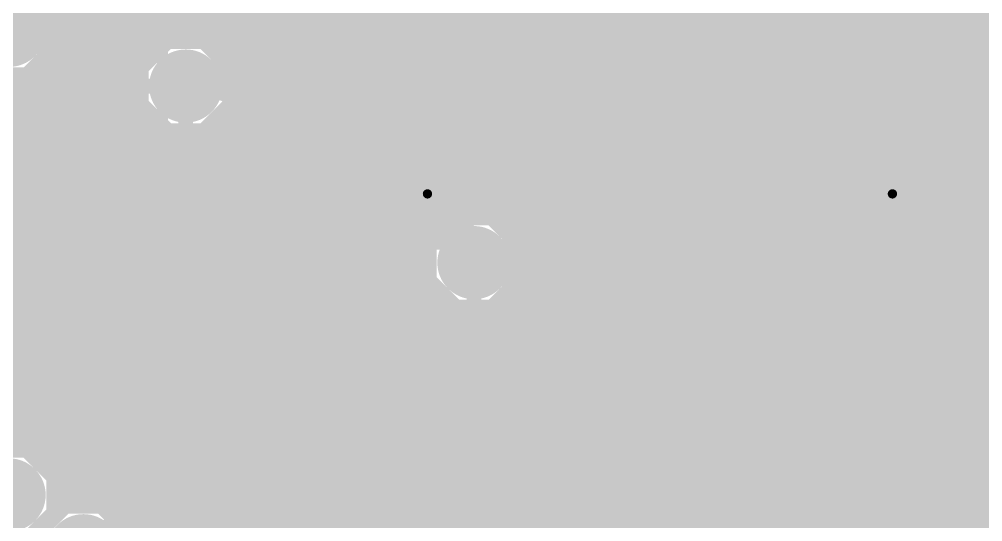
# Model space of a CAD drawing. Extents: x -6 to 196, y -52 to 46.
# Drawn here: x 160.16 to 173.32, y 5.98 to 12.85 of the extents above; entities that cross this region are included whole.
import ezdxf

# ---------------------------------------------------------------- set-up
doc = ezdxf.new("R2010")
doc.units = 0
doc.header["$MEASUREMENT"] = 0
doc.layers.get('0').update_dxf_attribs({"linetype": 'CONTINUOUS'})
for name, color, linetype in [('22-304-1_BOT', 7, 'CONTINUOUS'), ('22-304-1_DRD', 7, 'CONTINUOUS'), ('22-304-1_GND', 6, 'CONTINUOUS'), ('22-304-1_IN1', 4, 'CONTINUOUS'), ('22-304-1_SMT', 5, 'CONTINUOUS'), ('22-304-1_SPT', 10, 'CONTINUOUS'), ('22-304-1_SST', 14, 'CONTINUOUS'), ('22-304-1_TOP', 9, 'CONTINUOUS'), ('THRUHOLE_TAP', 13, 'CONTINUOUS')]:
    doc.layers.add(name, color=color, linetype=linetype)

# ---------------------------------------------------------------- blocks, each defined once
blk = doc.blocks.new('ROUND_57')
at = {"const_width": 0.35052}
blk.add_lwpolyline([(-0.17526, 0, 1), (0.17526, 0, 1)], format="xyb", close=True, dxfattribs=at)
blk = doc.blocks.new('ROUND_83')
at = {"const_width": 0.50038}
blk.add_lwpolyline([(-0.25019, 0, 1), (0.25019, 0, 1)], format="xyb", close=True, dxfattribs=at)
blk = doc.blocks.new('ROUND_85')
at = {"const_width": 0.0635}
blk.add_lwpolyline([(-0.03175, 0, 1), (0.03175, 0, 1)], format="xyb", close=True, dxfattribs=at)
blk = doc.blocks.new('RECTANGLE_5')
blk.add_solid([(0.4826, 0.4064), (0.4826, -0.4064), (-0.4826, 0.4064), (-0.4826, -0.4064)])
blk = doc.blocks.new('RECTANGLE_15')
blk.add_solid([(0.6985, 0.4445), (0.6985, -0.4445), (-0.6985, 0.4445), (-0.6985, -0.4445)])
blk = doc.blocks.new('RECTANGLE_50')
blk.add_solid([(0.4445, 0.3175), (0.4445, -0.3175), (-0.4445, 0.3175), (-0.4445, -0.3175)])
blk = doc.blocks.new('ROUND_88')
at = {"const_width": 0.10033}
blk.add_lwpolyline([(-0.050164, 0, 1), (0.050164, 0, 1)], format="xyb", close=True, dxfattribs=at)

msp = doc.modelspace()

# ---------------------------------------------------------------- linework, layer by layer
at = {"layer": '22-304-1_BOT'}
for points, const_width in [([(160.7058, 20.828), (160.7058, 6.17728)], 0.254), ([(160.9344, 20.828), (160.9344, 6.25602)], 0.254), ([(161.163, 20.828), (161.163, 6.31952)], 0.254), ([(161.3916, 20.828), (161.3916, 6.54812)], 0.254), ([(161.6202, 20.828), (161.6202, 6.77672)], 0.254), ([(161.8488, 20.828), (161.8488, 12.27836)], 0.254), ([(162.0774, 20.828), (162.0774, 12.51204)], 0.254), ([(162.306, 20.828), (162.306, 12.60094)], 0.254), ([(162.5346, 20.828), (162.5346, 12.60602)], 0.254), ([(162.7632, 20.828), (162.7632, 12.52728)], 0.254), ([(162.9918, 20.828), (162.9918, 12.319)], 0.254), ([(163.2204, 20.828), (163.2204, -4.064)], 0.254), ([(163.449, 20.828), (163.449, -4.064)], 0.254), ([(163.6776, 20.828), (163.6776, -4.064)], 0.254), ([(163.9062, 20.828), (163.9062, -4.064)], 0.254), ([(164.1348, 20.828), (164.1348, -4.064)], 0.254), ([(164.3634, 20.828), (164.3634, -4.064)], 0.254), ([(164.592, 20.828), (164.592, -4.064)], 0.254), ([(164.8206, 20.828), (164.8206, -4.064)], 0.254), ([(165.0492, 20.828), (165.0492, -4.064)], 0.254), ([(165.2778, 20.828), (165.2778, -4.064)], 0.254), ([(165.5064, 20.828), (165.5064, -4.064)], 0.254), ([(165.735, 20.828), (165.735, 9.75868)], 0.254), ([(165.9636, 20.828), (165.9636, 10.06602)], 0.254), ([(166.1922, 20.828), (166.1922, 10.17778)], 0.254), ([(166.4208, 20.828), (166.4208, 10.1981)], 0.254), ([(166.6494, 20.828), (166.6494, 10.13968)], 0.254), ([(166.878, 20.828), (166.878, 9.97204)], 0.254), ([(167.1066, 20.828), (167.1066, 3.59664)], 0.254), ([(167.3352, 20.828), (167.3352, 3.56616)], 0.254), ([(167.5638, 20.828), (167.5638, 3.4417)], 0.254), ([(167.7924, 20.828), (167.7924, 3.06832)], 0.254), ([(168.021, 20.828), (168.021, -4.064)], 0.254), ([(168.2496, 20.828), (168.2496, -4.064)], 0.254), ([(168.4782, 20.828), (168.4782, -4.064)], 0.254), ([(168.7068, 20.828), (168.7068, -4.064)], 0.254), ([(168.9354, 20.828), (168.9354, -4.064)], 0.254), ([(169.164, 20.828), (169.164, -4.064)], 0.254), ([(169.3926, 20.828), (169.3926, 4.84632)], 0.254), ([(169.6212, 20.828), (169.6212, 5.2197)], 0.254), ([(169.8498, 20.828), (169.8498, 5.34416)], 0.254), ([(170.0784, 20.828), (170.0784, 5.37464)], 0.254), ([(170.307, 20.828), (170.307, 5.32638)], 0.254), ([(170.5356, 20.828), (170.5356, 5.17144)], 0.254), ([(170.7642, 20.828), (170.7642, -0.01016)], 0.254), ([(170.9928, 20.828), (170.9928, -4.064)], 0.254), ([(171.2214, 20.828), (171.2214, -4.064)], 0.254), ([(171.45, 20.828), (171.45, -4.064)], 0.254), ([(171.6786, 20.828), (171.6786, -4.064)], 0.254), ([(171.9072, 20.828), (171.9072, -4.064)], 0.254), ([(172.1358, 20.828), (172.1358, -4.064)], 0.254), ([(172.3644, 20.828), (172.3644, -4.064)], 0.254), ([(172.593, 20.828), (172.593, -4.064)], 0.254), ([(172.8216, 20.828), (172.8216, -4.064)], 0.254), ([(173.0502, 20.828), (173.0502, -4.064)], 0.254), ([(173.2788, 20.828), (173.2788, -4.064)], 0.254), ([(187.70854, 12.8524), (160.67786, 12.8524)], 0.254), ([(187.70854, 12.6238), (160.69056, 12.6238)], 0.254), ([(161.93516, 12.3952), (160.62452, 12.3952)], 0.254), ([(187.70854, 12.3952), (162.93084, 12.3952)], 0.254), ([(160.44926, 12.17676), (160.44926, 6.87324)], 0.254), ([(161.79546, 12.1666), (160.44926, 12.1666)], 0.254), ([(160.4772, 12.20216), (160.4772, 6.84784)], 0.254), ([(187.70854, 12.1666), (163.068, 12.1666)], 0.254), ([(161.75736, 11.938), (160.44926, 11.938)], 0.254), ([(162.433, 11.938), (162.433, 6.985), (161.036, 5.588)], 0.2032), ([(187.70854, 11.938), (163.10864, 11.938)], 0.254), ([(161.79546, 11.7094), (160.44926, 11.7094)], 0.254), ([(161.8488, 11.59764), (161.8488, 7.00532)], 0.254), ([(187.70854, 11.7094), (163.068, 11.7094)], 0.254), ([(161.93516, 11.4808), (160.44926, 11.4808)], 0.254), ([(187.70854, 11.4808), (162.93084, 11.4808)], 0.254), ([(162.9918, 11.557), (162.9918, -4.064)], 0.254), ([(162.00374, 11.41476), (162.00374, 7.1628)], 0.254), ([(162.86226, 11.41476), (162.86226, 6.985)], 0.254), ([(162.00374, 11.2522), (160.44926, 11.2522)], 0.254), ([(187.70854, 11.2522), (162.86226, 11.2522)], 0.254), ([(162.00374, 11.0236), (160.44926, 11.0236)], 0.254), ([(193.929, 11.0236), (162.86226, 11.0236)], 0.254), ([(162.00374, 10.795), (160.44926, 10.795)], 0.254), ([(193.929, 10.795), (162.86226, 10.795)], 0.254), ([(162.00374, 10.5664), (160.44926, 10.5664)], 0.254), ([(193.929, 10.5664), (162.86226, 10.5664)], 0.254), ([(162.00374, 10.3378), (160.44926, 10.3378)], 0.254), ([(193.929, 10.3378), (162.86226, 10.3378)], 0.254), ([(162.00374, 10.1092), (160.44926, 10.1092)], 0.254), ([(166.02964, 10.1092), (162.86226, 10.1092)], 0.254), ([(193.929, 10.1092), (166.71036, 10.1092)], 0.254), ([(162.00374, 9.8806), (160.44926, 9.8806)], 0.254), ([(165.79342, 9.8806), (162.86226, 9.8806)], 0.254), ([(193.929, 9.8806), (166.94404, 9.8806)], 0.254), ([(162.00374, 9.652), (160.44926, 9.652)], 0.254), ([(165.70452, 9.652), (162.86226, 9.652)], 0.254), ([(193.929, 9.652), (167.03294, 9.652)], 0.254), ([(166.37, 1.524), (166.37, 9.525)], 0.2032), ([(162.00374, 9.4234), (160.44926, 9.4234)], 0.254), ([(165.70198, 9.4234), (162.86226, 9.4234)], 0.254), ([(193.929, 9.4234), (167.03802, 9.4234)], 0.254), ([(165.735, 9.29132), (165.735, 1.75768)], 0.254), ([(162.00374, 9.1948), (160.44926, 9.1948)], 0.254), ([(165.77818, 9.1948), (162.86226, 9.1948)], 0.254), ([(193.929, 9.1948), (166.95928, 9.1948)], 0.254), ([(162.00374, 8.9662), (160.44926, 8.9662)], 0.254), ([(165.94074, 8.9662), (162.86226, 8.9662)], 0.254), ([(165.94074, 9.00176), (165.94074, 2.04724)], 0.254), ([(166.79926, 9.00176), (166.79926, 3.51028)], 0.254), ([(193.929, 8.9662), (166.79926, 8.9662)], 0.254), ([(166.878, 9.07796), (166.878, 3.54838)], 0.254), ([(162.00374, 8.7376), (160.44926, 8.7376)], 0.254), ([(165.94074, 8.7376), (162.86226, 8.7376)], 0.254), ([(193.929, 8.7376), (166.79926, 8.7376)], 0.254), ([(162.00374, 8.509), (160.44926, 8.509)], 0.254), ([(165.94074, 8.509), (162.86226, 8.509)], 0.254), ([(193.929, 8.509), (166.79926, 8.509)], 0.254), ([(162.00374, 8.2804), (160.44926, 8.2804)], 0.254), ([(165.94074, 8.2804), (162.86226, 8.2804)], 0.254), ([(193.929, 8.2804), (166.79926, 8.2804)], 0.254), ([(162.00374, 8.0518), (160.44926, 8.0518)], 0.254), ([(165.94074, 8.0518), (162.86226, 8.0518)], 0.254), ([(193.929, 8.0518), (166.79926, 8.0518)], 0.254), ([(162.00374, 7.8232), (160.44926, 7.8232)], 0.254), ([(165.94074, 7.8232), (162.86226, 7.8232)], 0.254), ([(193.929, 7.8232), (166.79926, 7.8232)], 0.254), ([(162.00374, 7.5946), (160.44926, 7.5946)], 0.254), ([(165.94074, 7.5946), (162.86226, 7.5946)], 0.254), ([(193.929, 7.5946), (166.79926, 7.5946)], 0.254), ([(162.00374, 7.366), (160.44926, 7.366)], 0.254), ([(165.94074, 7.366), (162.86226, 7.366)], 0.254), ([(193.929, 7.366), (166.79926, 7.366)], 0.254), ([(161.97834, 7.1374), (160.44926, 7.1374)], 0.254), ([(162.00374, 7.1628), (161.10204, 6.2611)], 0.254), ([(165.94074, 7.1374), (162.86226, 7.1374)], 0.254), ([(193.929, 7.1374), (166.79926, 7.1374)], 0.254), ([(161.74974, 6.9088), (160.44926, 6.9088)], 0.254), ([(165.94074, 6.9088), (162.85464, 6.9088)], 0.254), ([(193.929, 6.9088), (166.79926, 6.9088)], 0.254), ([(161.52114, 6.6802), (160.60928, 6.6802)], 0.254), ([(162.73526, 6.68274), (161.7091, 5.65404)], 0.254), ([(165.94074, 6.6802), (162.73272, 6.6802)], 0.254), ([(162.7632, 6.71068), (162.7632, -4.064)], 0.254), ([(193.929, 6.6802), (166.79926, 6.6802)], 0.254), ([(162.5346, 6.47954), (162.5346, -4.064)], 0.254), ([(161.29254, 6.4516), (160.68802, 6.4516)], 0.254), ([(165.94074, 6.4516), (162.50412, 6.4516)], 0.254), ([(193.929, 6.4516), (166.79926, 6.4516)], 0.254), ([(160.80232, 6.223), (160.68294, 6.223)], 0.254), ([(165.94074, 6.223), (162.27552, 6.223)], 0.254), ([(162.306, 6.25094), (162.306, -4.064)], 0.254), ([(193.929, 6.223), (166.79926, 6.223)], 0.254), ([(165.94074, 5.9944), (162.04692, 5.9944)], 0.254), ([(162.0774, 6.02234), (162.0774, -4.064)], 0.254), ([(193.929, 5.9944), (166.79926, 5.9944)], 0.254)]:
    msp.add_lwpolyline(points, dxfattribs=dict(at, const_width=const_width))
at = {"layer": '22-304-1_BOT', "const_width": 0.254}
for points in [[(160.69564, 12.7, 0.4142136), (160.02, 13.37564)], [(160.44926, 12.17676, 0.2246031), (160.69679, 12.7)], [(162.433, 12.61364, 0.4142136), (161.75736, 11.938)], [(163.10864, 11.938, 0.4142136), (162.433, 12.61364)], [(161.75736, 11.938, 0.2246034), (162.00447, 11.41565)], [(162.86226, 11.41476, 0.2246031), (163.10979, 11.938)], [(166.37, 10.20064, 0.4142136), (165.69436, 9.525)], [(167.04564, 9.525, 0.4142136), (166.37, 10.20064)], [(165.69436, 9.525, 0.2246034), (165.94147, 9.00265)], [(166.79926, 9.00176, 0.2246031), (167.04679, 9.525)], [(162.73526, 6.68274, 0.1989124), (162.86046, 6.985)], [(160.69564, 6.35, 0.2246035), (160.44853, 6.87235)], [(160.6677, 6.15442, 0.0734453), (160.69658, 6.35)], [(161.036, 6.26364, 0.1451399), (160.66769, 6.15443)], [(161.10204, 6.2611, 0.0244549), (161.036, 6.26433)]]:
    msp.add_lwpolyline(points, format="xyb", dxfattribs=at)
at = {"layer": '22-304-1_DRD', "const_width": 0.254}
for points in [[(160.655, 12.954), (160.274, 13.335)], [(160.655, 12.446), (160.655, 12.954)], [(162.179, 12.573), (161.798, 12.192)], [(162.687, 12.573), (162.179, 12.573)], [(163.068, 12.192), (162.687, 12.573)], [(160.274, 12.065), (160.655, 12.446)], [(161.798, 12.192), (161.798, 11.684)], [(163.068, 11.684), (163.068, 12.192)], [(159.766, 12.065), (160.274, 12.065)], [(161.798, 11.684), (162.179, 11.303)], [(162.687, 11.303), (163.068, 11.684)], [(162.179, 11.303), (162.687, 11.303)], [(165.481, 11.0998), (165.1, 10.7188)], [(165.989, 11.0998), (165.481, 11.0998)], [(166.37, 10.7188), (165.989, 11.0998)], [(171.831, 11.0998), (171.45, 10.7188)], [(171.831, 11.0998), (171.45, 10.7188)], [(172.339, 11.0998), (171.831, 11.0998)], [(172.339, 11.0998), (171.831, 11.0998)], [(172.72, 10.7188), (172.339, 11.0998)], [(172.72, 10.7188), (172.339, 11.0998)], [(165.1, 10.7188), (165.1, 10.2108)], [(166.37, 10.2108), (166.37, 10.7188)], [(171.45, 10.7188), (171.45, 10.2108)], [(171.45, 10.7188), (171.45, 10.2108)], [(172.72, 10.2108), (172.72, 10.7188)], [(172.72, 10.2108), (172.72, 10.7188)], [(165.1, 10.2108), (165.481, 9.8298)], [(166.116, 10.16), (165.735, 9.779)], [(165.989, 9.8298), (166.37, 10.2108)], [(166.624, 10.16), (166.116, 10.16)], [(167.005, 9.779), (166.624, 10.16)], [(171.45, 10.2108), (171.831, 9.8298)], [(171.45, 10.2108), (171.831, 9.8298)], [(172.339, 9.8298), (172.72, 10.2108)], [(172.339, 9.8298), (172.72, 10.2108)], [(165.481, 9.8298), (165.989, 9.8298)], [(165.735, 9.779), (165.735, 9.271)], [(167.005, 9.271), (167.005, 9.779)], [(171.831, 9.8298), (172.339, 9.8298)], [(171.831, 9.8298), (172.339, 9.8298)], [(165.735, 9.271), (166.116, 8.89)], [(166.624, 8.89), (167.005, 9.271)], [(166.116, 8.89), (166.624, 8.89)], [(160.274, 6.985), (159.766, 6.985)], [(160.655, 6.604), (160.274, 6.985)], [(160.655, 6.096), (160.655, 6.604)], [(160.782, 6.223), (160.401, 5.842)], [(161.29, 6.223), (160.782, 6.223)], [(161.671, 5.842), (161.29, 6.223)], [(160.274, 5.715), (160.655, 6.096)]]:
    msp.add_lwpolyline(points, dxfattribs=at)
at = {"layer": '22-304-1_IN1', "const_width": 0.254}
for points in [[(160.655, 19.29384), (160.655, 12.93368)], [(160.8836, 19.29384), (160.8836, 6.24586)], [(161.1122, 19.29384), (161.1122, 6.25856)], [(161.3408, 19.29384), (161.3408, 6.19252)], [(161.5694, 19.29384), (161.5694, 6.00456)], [(161.798, 19.29384), (161.798, 12.17168)], [(162.0266, 19.29384), (162.0266, 12.47902)], [(162.2552, 19.29384), (162.2552, 12.59078)], [(162.4838, 19.29384), (162.4838, 12.6111)], [(162.7124, 19.29384), (162.7124, 12.55268)], [(162.941, 19.29384), (162.941, 12.38504)], [(163.1696, 19.29384), (163.1696, -3.937)], [(163.3982, 19.29384), (163.3982, -3.937)], [(163.6268, 19.29384), (163.6268, -3.937)], [(163.8554, 19.29384), (163.8554, -3.937)], [(164.084, 19.29384), (164.084, -3.937)], [(164.3126, 19.29384), (164.3126, -3.937)], [(164.5412, 19.29384), (164.5412, -3.937)], [(164.7698, 19.29384), (164.7698, -3.937)], [(164.9984, 19.29384), (164.9984, -3.937)], [(165.227, 19.29384), (165.227, -3.937)], [(165.4556, 19.29384), (165.4556, -3.937)], [(165.6842, 19.29384), (165.6842, -3.937)], [(165.9128, 19.29384), (165.9128, 10.02284)], [(166.1414, 19.29384), (166.1414, 10.16)], [(166.37, 19.29384), (166.37, 10.20064)], [(166.5986, 19.29384), (166.5986, 10.16)], [(166.8272, 19.29384), (166.8272, 10.02284)], [(167.0558, 19.29384), (167.0558, 3.59156)], [(167.2844, 19.29384), (167.2844, 3.57886)], [(167.513, 19.29384), (167.513, 3.4798)], [(167.7416, 19.29384), (167.7416, 3.2131)], [(167.9702, 19.29384), (167.9702, -3.937)], [(168.1988, 19.29384), (168.1988, -3.937)], [(168.4274, 19.29384), (168.4274, -3.937)], [(168.656, 19.29384), (168.656, -3.937)], [(168.8846, 19.29384), (168.8846, -3.937)], [(169.1132, 19.29384), (169.1132, -3.937)], [(169.3418, 19.29384), (169.3418, -3.937)], [(169.5704, 19.29384), (169.5704, 5.17144)], [(169.799, 19.29384), (169.799, 5.32638)], [(170.0276, 19.29384), (170.0276, 5.37464)], [(170.2562, 19.29384), (170.2562, 5.34416)], [(170.4848, 19.29384), (170.4848, 5.2197)], [(170.7134, 19.29384), (170.7134, 4.84632)], [(170.942, 19.29384), (170.942, -0.27432)], [(171.1706, 19.29384), (171.1706, -3.937)], [(171.3992, 19.29384), (171.3992, -3.937)], [(171.6278, 19.29384), (171.6278, -3.937)], [(171.8564, 19.29384), (171.8564, -3.937)], [(172.085, 19.29384), (172.085, -3.937)], [(172.3136, 19.29384), (172.3136, -3.937)], [(172.5422, 19.29384), (172.5422, -3.937)], [(172.7708, 19.29384), (172.7708, -3.937)], [(172.9994, 19.29384), (172.9994, -3.937)], [(173.228, 19.29384), (173.228, -3.937)], [(183.88584, 12.8524), (160.67786, 12.8524)], [(183.88584, 12.6238), (160.69056, 12.6238)], [(161.93516, 12.3952), (160.62452, 12.3952)], [(160.655, 12.46632), (160.655, 6.58368)], [(183.88584, 12.3952), (162.93084, 12.3952)], [(160.4264, 12.15898), (160.4264, 6.89102)], [(161.79546, 12.1666), (160.43656, 12.1666)], [(183.88584, 12.1666), (163.068, 12.1666)], [(160.1978, 12.04722), (160.1978, 7.00278)], [(161.75736, 11.938), (145.74266, 11.938)], [(183.88584, 11.938), (163.10864, 11.938)], [(161.79546, 11.7094), (145.74266, 11.7094)], [(161.798, 11.70432), (161.798, -3.937)], [(183.88584, 11.7094), (163.068, 11.7094)], [(161.93516, 11.4808), (145.74266, 11.4808)], [(183.88584, 11.4808), (162.93084, 11.4808)], [(162.941, 11.49096), (162.941, -3.937)], [(162.0266, 11.39698), (162.0266, -3.937)], [(183.88584, 11.2522), (145.74266, 11.2522)], [(162.2552, 11.28522), (162.2552, -3.937)], [(162.4838, 11.26236), (162.4838, -3.937)], [(162.7124, 11.32078), (162.7124, -3.937)], [(183.88584, 11.0236), (145.74266, 11.0236)], [(183.88584, 10.795), (158.98368, 10.795)], [(183.88584, 10.5664), (159.29102, 10.5664)], [(183.88584, 10.3378), (159.40278, 10.3378)], [(166.02964, 10.1092), (159.4231, 10.1092)], [(183.88584, 10.1092), (166.71036, 10.1092)], [(165.79342, 9.8806), (159.36468, 9.8806)], [(183.88584, 9.8806), (166.94404, 9.8806)], [(165.70452, 9.652), (159.19704, 9.652)], [(183.88584, 9.652), (167.03294, 9.652)], [(165.70198, 9.4234), (145.74266, 9.4234)], [(183.88584, 9.4234), (167.03802, 9.4234)], [(165.77818, 9.1948), (157.41904, 9.1948)], [(183.88584, 9.1948), (166.95928, 9.1948)], [(165.989, 8.9662), (157.58668, 8.9662)], [(165.9128, 9.02716), (165.9128, 2.02184)], [(183.88584, 8.9662), (166.751, 8.9662)], [(166.8272, 9.02716), (166.8272, 3.52552)], [(166.1414, 8.88746), (166.1414, 2.159)], [(166.37, 8.84936), (166.37, 2.19964)], [(166.5986, 8.88746), (166.5986, 3.33756)], [(183.88584, 8.7376), (157.6451, 8.7376)], [(183.88584, 8.509), (158.18104, 8.509)], [(183.88584, 8.2804), (158.34868, 8.2804)], [(183.88584, 8.0518), (158.4071, 8.0518)], [(183.88584, 7.8232), (158.38678, 7.8232)], [(183.88584, 7.5946), (158.27502, 7.5946)], [(183.88584, 7.366), (157.96768, 7.366)], [(183.88584, 7.1374), (145.74266, 7.1374)], [(183.88584, 6.9088), (160.401, 6.9088)], [(183.88584, 6.6802), (160.60928, 6.6802)], [(183.88584, 6.4516), (160.68802, 6.4516)], [(160.80232, 6.223), (160.68294, 6.223)], [(183.88584, 6.223), (161.26968, 6.223)], [(183.88584, 5.9944), (161.57702, 5.9944)]]:
    msp.add_lwpolyline(points, dxfattribs=at)
for points in [[(160.69564, 12.7, 0.4142136), (160.02, 13.37564)], [(160.02, 12.02436, 0.4142136), (160.69564, 12.7)], [(162.433, 12.61364, 0.4142136), (161.75736, 11.938)], [(163.10864, 11.938, 0.4142136), (162.433, 12.61364)], [(161.75736, 11.938, 0.4142136), (162.433, 11.26236)], [(162.433, 11.26236, 0.4142136), (163.10864, 11.938)], [(166.37, 10.20064, 0.4142136), (165.69436, 9.525)], [(167.04564, 9.525, 0.4142136), (166.37, 10.20064)], [(165.69436, 9.525, 0.4142136), (166.37, 8.84936)], [(166.37, 8.84936, 0.4142136), (167.04564, 9.525)], [(160.69564, 6.35, 0.4142136), (160.02, 7.02564)], [(160.6677, 6.15442, 0.0734453), (160.69658, 6.35)], [(161.036, 6.26364, 0.1451399), (160.66769, 6.15443)], [(161.71164, 5.588, 0.4142136), (161.036, 6.26364)]]:
    msp.add_lwpolyline(points, format="xyb", dxfattribs=at)
at = {"layer": '22-304-1_SST', "const_width": 0.1524}
for points in [[(162.1155, 11.2395), (162.1155, 14.1605), (160.4772, 14.1605), (160.4772, 11.2395), (162.1155, 11.2395)], [(163.6395, 14.1605), (163.6395, 11.2395), (165.2778, 11.2395), (165.2778, 14.1605), (163.6395, 14.1605)], [(168.4655, 11.2395), (168.4655, 14.1605), (166.8272, 14.1605), (166.8272, 11.2395), (168.4655, 11.2395)], [(169.9895, 14.1605), (169.9895, 11.2395), (171.6278, 11.2395), (171.6278, 14.1605), (169.9895, 14.1605)], [(174.8155, 11.2395), (174.8155, 14.1605), (173.1772, 14.1605), (173.1772, 11.2395), (174.8155, 11.2395)], [(162.53206, 13.08608), (162.36442, 12.9667), (162.36442, 12.73048), (162.53206, 12.6111), (162.70224, 12.6111), (163.04006, 12.84986), (163.38042, 12.6111), (163.38042, 13.08608)], [(165.67658, 13.05814), (165.5064, 12.93876), (165.5064, 12.70254), (165.67658, 12.58316), (165.84676, 12.58316), (166.18458, 12.82192), (166.5224, 12.58316), (166.5224, 13.05814)], [(169.05224, 12.4841), (169.05224, 12.95908), (169.73042, 12.72286), (169.73042, 12.60348), (168.71442, 12.60348)], [(172.19676, 12.45616), (172.19676, 12.93114), (172.8724, 12.69492), (172.8724, 12.57554), (171.8564, 12.57554)], [(162.87242, 11.83386), (163.04006, 11.7729), (163.21024, 11.7729), (163.38042, 11.83386), (163.38042, 12.18946), (163.21024, 12.24788), (163.04006, 12.24788), (162.87242, 12.18946), (162.87242, 11.83386), (162.70224, 11.7729), (162.53206, 11.7729), (162.36442, 11.83386), (162.36442, 12.18946), (162.53206, 12.24788), (162.70224, 12.24788), (162.87242, 12.18946)], [(166.0144, 12.16152), (166.0144, 11.80592), (165.84676, 11.74496), (165.67658, 11.74496), (165.5064, 11.80592), (165.5064, 12.16152), (165.67658, 12.21994), (165.84676, 12.21994), (166.5224, 11.98372)], [(168.88206, 12.12088), (168.71442, 12.0015), (168.71442, 11.76528), (168.88206, 11.6459), (169.05224, 11.6459), (169.39006, 11.88466), (169.73042, 11.6459), (169.73042, 12.12088)], [(171.8564, 11.73734), (171.8564, 11.97356)], [(171.8564, 11.85672), (172.8724, 11.85672), (172.70476, 11.97356)], [(163.449, 8.001), (163.449, 7.874), (165.1, 7.874), (165.481, 8.255), (165.481, 11.176), (163.449, 11.176), (163.449, 8.001)], [(169.799, 8.001), (169.799, 7.874), (171.45, 7.874), (171.831, 8.255), (171.831, 11.176), (169.799, 11.176), (169.799, 8.001)], [(162.1155, 8.0645), (162.1155, 10.9855), (160.4772, 10.9855), (160.4772, 8.0645), (162.1155, 8.0645)], [(168.4655, 8.0645), (168.4655, 10.9855), (166.8272, 10.9855), (166.8272, 8.0645), (168.4655, 8.0645)], [(174.8155, 8.0645), (174.8155, 10.9855), (173.1772, 10.9855), (173.1772, 8.0645), (174.8155, 8.0645)], [(160.58642, 7.28726), (160.58642, 7.70128), (161.60242, 7.70128)], [(167.06342, 7.28726), (167.06342, 7.70128), (168.07942, 7.70128)], [(165.67404, 7.5946), (165.50386, 7.53364), (165.50386, 7.29742), (165.67404, 7.239), (165.84168, 7.11962), (166.34968, 7.11962), (166.51986, 7.17804), (166.51986, 7.53364), (166.34968, 7.5946), (165.67404, 7.5946)], [(163.8935, 7.53872), (163.8935, 7.18312), (164.23132, 7.06374), (164.57168, 7.06374), (164.9095, 7.18312), (164.9095, 7.53872)], [(163.8935, 7.47776), (164.9095, 7.47776)], [(165.84168, 7.35584), (165.50386, 7.11962)], [(170.2435, 7.41172), (170.2435, 7.05612), (170.58132, 6.93674), (170.92168, 6.93674), (171.2595, 7.05612), (171.2595, 7.41172)], [(170.2435, 7.35076), (171.2595, 7.35076)], [(160.92424, 6.44906), (160.92424, 6.9215), (161.60242, 6.68528), (161.60242, 6.5659), (160.58642, 6.5659)], [(167.23106, 6.9215), (167.06342, 6.86308), (167.06342, 6.50748), (167.23106, 6.44906), (167.57142, 6.44906), (167.73906, 6.5659), (167.73906, 6.9215), (168.07942, 6.9215), (168.07942, 6.44906)], [(163.8935, 6.58114), (164.9095, 6.22554), (164.9095, 6.70052)], [(166.01186, 6.69544), (166.01186, 6.33984), (165.84168, 6.28142), (165.67404, 6.28142), (165.50386, 6.33984), (165.50386, 6.69544), (165.67404, 6.7564), (165.84168, 6.7564), (166.51986, 6.51764)], [(170.7515, 6.15696), (170.92168, 6.09854), (171.08932, 6.09854), (171.2595, 6.15696), (171.2595, 6.51256), (171.08932, 6.57352), (170.92168, 6.57352), (170.7515, 6.51256), (170.7515, 6.15696), (170.58132, 6.09854), (170.41368, 6.09854), (170.2435, 6.15696), (170.2435, 6.51256), (170.41368, 6.57352), (170.58132, 6.57352), (170.7515, 6.51256)]]:
    msp.add_lwpolyline(points, dxfattribs=at)
at = {"layer": '22-304-1_TOP'}
for points, const_width in [([(173.1518, 20.955), (173.1518, 12.87272)], 0.254), ([(173.99, 11.9888), (173.4312, 11.9888), (172.593, 12.827), (172.593, 19.685), (171.704, 20.574), (143.891, 20.574), (137.287, 13.97), (134.62, 13.97), (133.35, 12.7), (129.413, 12.7), (128.8161, 13.2969), (127.5588, 13.2969)], 0.2032), ([(166.751, 20.14474), (166.751, 12.92352)], 0.254), ([(171.7802, 19.89074), (171.7802, 11.23696)], 0.254), ([(172.0088, 19.66214), (172.0088, 9.95426)], 0.254), ([(172.16374, 19.5072), (172.16374, 12.827)], 0.254), ([(169.9514, 16.11884), (169.9514, 12.45362)], 0.254), ([(169.7228, 15.9004), (169.7228, 12.37996)], 0.254), ([(169.4942, 15.6718), (169.4942, 12.1666)], 0.254), ([(169.2656, 15.4432), (169.2656, 11.938)], 0.254), ([(169.037, 15.2146), (169.037, 11.7094)], 0.254), ([(168.8084, 14.986), (168.8084, 11.4808)], 0.254), ([(168.5798, 14.77264), (168.5798, 11.2522)], 0.254), ([(166.82974, 14.14526), (166.82974, 12.84478)], 0.254), ([(168.45026, 14.14526), (168.45026, 12.72286)], 0.254), ([(170.00474, 14.14526), (170.00474, 12.72286)], 0.254), ([(171.62526, 14.14526), (171.62526, 12.72286)], 0.254), ([(173.17974, 14.14526), (173.17974, 12.84478)], 0.254), ([(166.67226, 13.00226), (166.82974, 12.84478)], 0.254), ([(173.02226, 13.0048), (173.17974, 12.84478)], 0.254), ([(139.0269, 12.79652), (140.49248, 12.79652), (142.748, 10.541), (152.527, 10.541), (153.67, 9.398), (159.131, 9.398), (162.306, 6.223), (164.846, 6.223), (165.227, 5.842), (170.1292, 5.842), (171.45, 4.5212)], 0.2032), ([(160.02, 12.7), (166.37, 12.7), (167.0812, 11.9888), (167.64, 11.9888)], 0.2032), ([(170.00474, 12.7508), (168.45026, 12.7508)], 0.254), ([(168.45026, 12.72286), (168.45026, 12.67714)], 0.254), ([(168.45026, 12.67714), (168.45026, 11.25474)], 0.254), ([(170.00474, 12.72286), (170.00474, 12.67714)], 0.254), ([(170.00474, 12.67714), (170.00474, 12.45616)], 0.254), ([(172.17136, 12.7508), (171.62526, 12.7508)], 0.254), ([(171.62526, 12.72286), (171.62526, 12.67714)], 0.254), ([(171.62526, 12.67714), (171.62526, 11.25474)], 0.254), ([(170.00474, 12.5222), (168.45026, 12.5222)], 0.254), ([(172.29074, 12.5222), (171.62526, 12.5222)], 0.254), ([(172.2374, 12.58824), (172.2374, 9.95426)], 0.254), ([(172.29074, 12.52474), (173.12386, 11.69162)], 0.254), ([(170.00474, 12.45616), (169.9768, 12.45616)], 0.254), ([(165.27526, 12.27074), (165.27526, 11.25474)], 0.254), ([(166.1922, 12.27074), (165.27526, 12.27074)], 0.254), ([(165.3794, 12.27074), (165.3794, 11.23696)], 0.254), ([(165.608, 12.27074), (165.608, 7.41426)], 0.254), ([(165.8366, 12.27074), (165.8366, 9.94156)], 0.254), ([(166.0652, 12.27074), (166.0652, 10.12952)], 0.254), ([(166.1922, 12.27074), (166.77386, 11.69162)], 0.254), ([(169.6466, 12.319), (168.29786, 10.97026)], 0.254), ([(169.6212, 12.2936), (168.45026, 12.2936)], 0.254), ([(172.51934, 12.2936), (171.62526, 12.2936)], 0.254), ([(172.466, 12.34694), (172.466, 9.95426)], 0.254), ([(166.2938, 12.16914), (166.2938, 10.19556)], 0.254), ([(172.6946, 12.11834), (172.6946, 9.95426)], 0.254), ([(161.29, 10.2362), (162.5092, 10.2362), (164.2618, 11.9888), (164.465, 11.9888)], 0.2794), ([(166.39794, 12.065), (165.27526, 12.065)], 0.254), ([(167.64, 10.2362), (168.2242, 10.2362), (169.9768, 11.9888), (170.815, 11.9888)], 0.2794), ([(169.3926, 12.065), (168.45026, 12.065)], 0.254), ([(172.74794, 12.065), (171.62526, 12.065)], 0.254), ([(161.29, 11.9888), (161.3408, 11.938), (162.433, 11.938)], 0.2032), ([(166.37, 9.525), (178.308, 9.525), (179.07, 10.287), (179.07, 11.303), (179.7558, 11.9888), (180.34, 11.9888)], 0.2032), ([(166.5224, 11.94054), (166.5224, 10.18286)], 0.254), ([(172.9232, 11.88974), (172.9232, 9.95426)], 0.254), ([(166.62654, 11.8364), (165.27526, 11.8364)], 0.254), ([(169.164, 11.8364), (168.45026, 11.8364)], 0.254), ([(172.97654, 11.8364), (171.62526, 11.8364)], 0.254), ([(166.82974, 11.6078), (165.27526, 11.6078)], 0.254), ([(166.751, 11.71194), (166.751, 10.0838)], 0.254), ([(166.82974, 11.64082), (166.82974, 11.25474)], 0.254), ([(168.9354, 11.6078), (168.45026, 11.6078)], 0.254), ([(173.17974, 11.6078), (171.62526, 11.6078)], 0.254), ([(173.1518, 11.66368), (173.1518, 9.95426)], 0.254), ([(173.17974, 11.64082), (173.17974, 11.25474)], 0.254), ([(166.82974, 11.3792), (165.27526, 11.3792)], 0.254), ([(168.7068, 11.3792), (168.45026, 11.3792)], 0.254), ([(170.00474, 11.35634), (169.88282, 11.23696)], 0.254), ([(170.00474, 11.35634), (170.00474, 11.25474)], 0.254), ([(173.17974, 11.3792), (171.62526, 11.3792)], 0.254), ([(164.18814, 11.25474), (164.16782, 11.23696)], 0.254), ([(165.49116, 11.23696), (164.16782, 11.23696)], 0.254), ([(165.27526, 11.25474), (164.18814, 11.25474)], 0.254), ([(164.2364, 11.25474), (164.2364, 11.23696)], 0.254), ([(164.465, 11.25474), (164.465, 11.23696)], 0.254), ([(164.6936, 11.25474), (164.6936, 11.23696)], 0.254), ([(164.9222, 11.25474), (164.9222, 11.23696)], 0.254), ([(165.1508, 11.25474), (165.1508, 11.23696)], 0.254), ([(165.49116, 11.23696), (165.49116, 9.69264)], 0.254), ([(168.45026, 11.25474), (166.82974, 11.25474)], 0.254), ([(166.9796, 11.25474), (166.9796, 10.97026)], 0.254), ([(167.2082, 11.25474), (167.2082, 10.97026)], 0.254), ([(167.4368, 11.25474), (167.4368, 10.97026)], 0.254), ([(167.6654, 11.25474), (167.6654, 10.97026)], 0.254), ([(167.894, 11.25474), (167.894, 10.97026)], 0.254), ([(168.1226, 11.25474), (168.1226, 10.97026)], 0.254), ([(168.3512, 11.25474), (168.3512, 11.0236)], 0.254), ([(171.84116, 11.23696), (169.88282, 11.23696)], 0.254), ([(169.9514, 11.303), (169.9514, 11.23696)], 0.254), ([(171.62526, 11.25474), (170.00474, 11.25474)], 0.254), ([(170.18, 11.25474), (170.18, 11.23696)], 0.254), ([(170.4086, 11.25474), (170.4086, 11.23696)], 0.254), ([(170.6372, 11.25474), (170.6372, 11.23696)], 0.254), ([(170.8658, 11.25474), (170.8658, 11.23696)], 0.254), ([(171.0944, 11.25474), (171.0944, 11.23696)], 0.254), ([(171.323, 11.25474), (171.323, 11.23696)], 0.254), ([(171.5516, 11.25474), (171.5516, 11.23696)], 0.254), ([(171.84116, 11.23696), (171.84116, 9.95426)], 0.254), ([(174.80026, 11.25474), (173.17974, 11.25474)], 0.254), ([(173.3804, 11.25474), (173.3804, 10.97026)], 0.254), ([(168.4782, 11.1506), (165.49116, 11.1506)], 0.254), ([(169.78884, 11.14044), (168.60012, 9.95426)], 0.254), ([(169.7228, 11.0744), (169.7228, 9.95426)], 0.254), ([(169.78884, 11.14044), (169.78884, 9.95426)], 0.254), ([(175.0822, 11.1506), (171.84116, 11.1506)], 0.254), ([(166.82974, 10.97026), (166.82974, 10.0203)], 0.254), ([(168.29786, 10.97026), (166.82974, 10.97026)], 0.254), ([(174.80026, 10.97026), (173.17974, 10.97026)], 0.254), ([(173.17974, 10.97026), (173.17974, 9.95426)], 0.254), ([(166.82974, 10.922), (165.49116, 10.922)], 0.254), ([(169.4942, 10.8458), (169.4942, 9.95426)], 0.254), ([(169.78884, 10.922), (169.5704, 10.922)], 0.254), ([(173.17974, 10.922), (171.84116, 10.922)], 0.254), ([(166.82974, 10.6934), (165.49116, 10.6934)], 0.254), ([(169.78884, 10.6934), (169.3418, 10.6934)], 0.254), ([(173.17974, 10.6934), (171.84116, 10.6934)], 0.254), ([(169.2656, 10.6172), (169.2656, 9.95426)], 0.254), ([(163.43884, 10.50544), (162.84448, 9.91108)], 0.254), ([(163.43884, 10.4648), (163.3982, 10.4648)], 0.254), ([(163.43884, 10.50544), (163.43884, 9.69264)], 0.254), ([(165.49116, 10.4648), (164.465, 10.4648)], 0.254), ([(164.465, 9.69264), (164.465, 10.4648)], 0.254), ([(165.735, 10.4648), (164.465, 10.4648)], 0.2032), ([(166.82974, 10.4648), (165.49116, 10.4648)], 0.254), ([(169.78884, 10.4648), (169.1132, 10.4648)], 0.254), ([(169.78884, 10.4648), (170.815, 10.4648)], 0.254), ([(171.84116, 10.4648), (170.815, 10.4648)], 0.254), ([(172.085, 10.4648), (170.815, 10.4648)], 0.2032), ([(170.815, 10.4648), (172.085, 10.4648)], 0.2032), ([(173.17974, 10.4648), (171.84116, 10.4648)], 0.254), ([(163.322, 10.3886), (163.322, 7.63016)], 0.254), ([(169.037, 10.3886), (169.037, 9.95426)], 0.254), ([(163.0934, 10.16), (163.0934, 7.63016)], 0.254), ([(163.43884, 10.2362), (163.1696, 10.2362)], 0.254), ([(166.82974, 10.2362), (165.49116, 10.2362)], 0.254), ([(168.8084, 10.16), (168.8084, 9.95426)], 0.254), ([(169.78884, 10.2362), (168.8846, 10.2362)], 0.254), ([(173.17974, 10.2362), (171.84116, 10.2362)], 0.254), ([(163.43884, 10.0076), (162.941, 10.0076)], 0.254), ([(165.89502, 10.0076), (165.49116, 10.0076)], 0.254), ([(169.78884, 10.0076), (168.656, 10.0076)], 0.254), ([(173.17974, 10.0076), (171.84116, 10.0076)], 0.254), ([(162.8648, 9.9314), (162.8648, 7.8486)], 0.254), ([(169.78884, 9.95426), (168.60012, 9.95426)], 0.254), ([(173.17974, 9.95426), (171.84116, 9.95426)], 0.254), ([(139.0269, 9.79424), (141.58976, 9.79424), (142.367, 9.017), (152.019, 9.017), (153.797, 7.239), (160.655, 7.239), (162.179, 5.715), (164.592, 5.715), (164.973, 5.334), (169.799, 5.334), (170.053, 5.08), (170.053, 4.699)], 0.2032), ([(162.41522, 9.779), (162.10026, 9.779)], 0.254), ([(162.5092, 9.76884), (162.10026, 9.76884)], 0.254), ([(162.10026, 9.76884), (162.10026, 9.54786)], 0.254), ([(162.179, 9.76884), (162.179, 8.5344)], 0.254), ([(162.4076, 9.76884), (162.4076, 8.3058)], 0.254), ([(163.43884, 9.779), (162.60064, 9.779)], 0.254), ([(162.6362, 9.78662), (162.6362, 8.0772)], 0.254), ([(165.74262, 9.779), (165.49116, 9.779)], 0.254), ([(165.49116, 9.69264), (163.43884, 9.69264)], 0.254), ([(163.5506, 9.69264), (163.5506, 9.35736)], 0.254), ([(163.7792, 9.69264), (163.7792, 9.35736)], 0.254), ([(164.0078, 9.69264), (164.0078, 9.35736)], 0.254), ([(164.2364, 9.69264), (164.2364, 9.35736)], 0.254), ([(164.465, 9.69264), (164.465, 9.35736)], 0.254), ([(164.6936, 9.69264), (164.6936, 9.35736)], 0.254), ([(164.9222, 9.69264), (164.9222, 9.35736)], 0.254), ([(165.1508, 9.69264), (165.1508, 9.35736)], 0.254), ([(165.3794, 9.69264), (165.3794, 9.35736)], 0.254), ([(165.69436, 9.5504), (162.10026, 9.5504)], 0.254), ([(162.10026, 9.54786), (162.10026, 9.50214)], 0.254), ([(162.10026, 9.50214), (162.10026, 8.61314)], 0.254), ([(163.43884, 9.35736), (163.43884, 7.81304)], 0.254), ([(165.49116, 9.35736), (163.43884, 9.35736)], 0.254), ([(165.49116, 9.35736), (165.49116, 7.81304)], 0.254), ([(163.43884, 9.3218), (162.10026, 9.3218)], 0.254), ([(165.72484, 9.3218), (165.49116, 9.3218)], 0.254), ([(163.43884, 9.0932), (162.10026, 9.0932)], 0.254), ([(165.8493, 9.0932), (165.49116, 9.0932)], 0.254), ([(165.8366, 9.10844), (165.8366, 7.41426)], 0.254), ([(166.751, 8.9662), (166.751, 6.95452)], 0.254), ([(166.82974, 9.0297), (166.82974, 8.07974)], 0.254), ([(163.195, 6.985), (163.068, 6.985), (161.29, 8.763), (161.29, 8.8138)], 0.2794), ([(163.43884, 8.8646), (162.10026, 8.8646)], 0.254), ([(166.22268, 8.8646), (165.49116, 8.8646)], 0.254), ([(166.0652, 8.92048), (166.0652, 7.41426)], 0.254), ([(166.2938, 8.8519), (166.2938, 7.37362)], 0.254), ([(166.82974, 8.8646), (166.51732, 8.8646)], 0.254), ([(166.5224, 8.8646), (166.5224, 7.18312)], 0.254), ([(169.545, 6.985), (169.418, 6.985), (167.64, 8.763), (167.64, 8.8138)], 0.2794), ([(163.43884, 8.636), (162.10026, 8.636)], 0.254), ([(162.10026, 8.61314), (163.08324, 7.63016)], 0.254), ([(164.465, 8.5852), (164.465, 6.985)], 0.2794), ([(166.82974, 8.636), (165.49116, 8.636)], 0.254), ([(170.815, 8.5852), (170.815, 6.985)], 0.2794), ([(163.43884, 8.4074), (162.306, 8.4074)], 0.254), ([(166.82974, 8.4074), (165.49116, 8.4074)], 0.254), ([(163.43884, 8.1788), (162.5346, 8.1788)], 0.254), ([(166.82974, 8.1788), (165.49116, 8.1788)], 0.254), ([(167.66286, 8.07974), (166.82974, 8.07974)], 0.254), ([(166.9796, 8.07974), (166.9796, 6.77926)], 0.254), ([(167.2082, 8.07974), (167.2082, 6.77926)], 0.254), ([(167.4368, 8.07974), (167.4368, 6.77926)], 0.254), ([(167.66286, 8.07974), (168.77284, 6.96976)], 0.254), ([(167.6654, 8.0772), (167.6654, 6.77926)], 0.254), ([(163.43884, 7.9502), (162.7632, 7.9502)], 0.254), ([(167.7924, 7.9502), (165.49116, 7.9502)], 0.254), ([(163.99764, 7.81304), (163.43884, 7.81304)], 0.254), ([(163.5506, 7.81304), (163.5506, 7.63016)], 0.254), ([(163.7792, 7.81304), (163.7792, 7.63016)], 0.254), ([(163.99764, 7.81304), (163.99764, 7.63016)], 0.254), ([(164.0078, 7.81304), (164.0078, 7.63016)], 0.254), ([(164.9222, 7.81304), (164.9222, 7.63016)], 0.254), ([(164.93236, 7.81304), (164.93236, 7.63016)], 0.254), ([(165.49116, 7.81304), (164.93236, 7.81304)], 0.254), ([(165.1508, 7.81304), (165.1508, 7.63016)], 0.254), ([(165.3794, 7.81304), (165.3794, 7.41426)], 0.254), ([(167.894, 7.8486), (167.894, 6.77926)], 0.254), ([(163.99764, 7.7216), (162.9918, 7.7216)], 0.254), ([(168.021, 7.7216), (164.93236, 7.7216)], 0.254), ([(163.6522, 7.63016), (163.08324, 7.63016)], 0.254), ([(163.69284, 7.63016), (163.6522, 7.63016)], 0.254), ([(163.96716, 7.63016), (163.69284, 7.63016)], 0.254), ([(163.96716, 7.63016), (163.69284, 7.63016)], 0.254), ([(163.99764, 7.63016), (163.96716, 7.63016)], 0.254), ([(163.99764, 7.63016), (163.96716, 7.63016)], 0.254), ([(165.23716, 7.63016), (164.93236, 7.63016)], 0.254), ([(165.23716, 7.63016), (165.23716, 7.41426)], 0.254), ([(168.1226, 7.62), (168.1226, 6.77926)], 0.254), ([(168.2496, 7.493), (165.23716, 7.493)], 0.254), ([(166.116, 7.41426), (165.23716, 7.41426)], 0.254), ([(168.3512, 7.3914), (168.3512, 6.77926)], 0.254), ([(166.41826, 7.28726), (166.9288, 6.77926)], 0.254), ([(168.4782, 7.2644), (166.44112, 7.2644)], 0.254), ([(163.6522, 6.985), (164.0332, 6.985)], 0.635), ([(168.5798, 7.1628), (168.5798, 6.77926)], 0.254), ([(170.0022, 6.985), (170.3832, 6.985)], 0.635), ([(168.7068, 7.0358), (166.66972, 7.0358)], 0.254), ([(170.815, 6.985), (172.085, 6.985), (172.847, 6.223), (180.467, 6.223), (181.8386, 4.84886), (186.09056, 4.84886)], 0.2794), ([(186.09056, 4.35102), (186.05754, 4.318), (181.483, 4.318), (180.086, 5.715), (171.323, 5.715), (170.688, 6.35), (166.751, 6.35), (166.116, 6.985), (164.465, 6.985)], 0.2032), ([(168.77284, 6.96976), (168.77284, 6.77926)], 0.254), ([(168.77284, 6.8072), (166.89832, 6.8072)], 0.254), ([(168.77284, 6.77926), (166.9288, 6.77926)], 0.254)]:
    msp.add_lwpolyline(points, dxfattribs=dict(at, const_width=const_width))
at = {"layer": '22-304-1_TOP', "const_width": 0.254}
for points in [[(172.16374, 12.827, 0.1989124), (172.28947, 12.52347)], [(172.16374, 12.827, 0.1989124), (172.28947, 12.52347)], [(169.9768, 12.45616, 0.1989132), (169.64632, 12.31927)], [(169.9768, 12.45616, 0.1989132), (169.64632, 12.31927)], [(166.77894, 11.68654, 0.0399326), (166.83083, 11.64233)], [(166.77894, 11.68654, 0.0399326), (166.83083, 11.64233)], [(173.12894, 11.68654, 0.0399326), (173.18083, 11.64233)], [(173.12894, 11.68654, 0.0399326), (173.18083, 11.64233)], [(166.37, 10.20064, 0.4142136), (165.69436, 9.525)], [(166.82974, 10.0203, 0.1892576), (166.37, 10.20078)], [(162.5092, 9.76884, 0.1989116), (162.83967, 9.90572)], [(165.69436, 9.525, 0.4142136), (166.37, 8.84936)], [(166.37, 8.84936, 0.1892572), (166.82964, 9.0298)], [(166.41826, 7.28726, 0.1989124), (166.116, 7.41246)], [(166.41826, 7.28726, 0.1989124), (166.116, 7.41246)]]:
    msp.add_lwpolyline(points, format="xyb", dxfattribs=at)

# ---------------------------------------------------------------- block references
at = {"layer": '22-304-1_BOT'}
for p in [(160.02, 12.7), (162.433, 11.938), (165.735, 10.4648), (172.085, 10.4648), (166.37, 9.525), (160.02, 6.35)]:
    msp.add_blockref('ROUND_57', p, dxfattribs=at)
at = {"layer": '22-304-1_GND'}
for name, p in [('ROUND_83', (160.02, 12.7)), ('ROUND_83', (162.433, 11.938)), ('ROUND_85', (165.735, 10.4648)), ('ROUND_85', (172.085, 10.4648)), ('ROUND_83', (166.37, 9.525)), ('ROUND_83', (160.02, 6.35)), ('ROUND_83', (161.036, 5.588))]:
    msp.add_blockref(name, p, dxfattribs=at)
at = {"layer": '22-304-1_IN1'}
for p in [(160.02, 12.7), (162.433, 11.938), (165.735, 10.4648), (172.085, 10.4648), (166.37, 9.525), (160.02, 6.35)]:
    msp.add_blockref('ROUND_57', p, dxfattribs=at)
at = {"layer": '22-304-1_SMT'}
for name, p in [('RECTANGLE_5', (161.29, 11.9888)), ('RECTANGLE_5', (164.465, 11.9888)), ('RECTANGLE_5', (167.64, 11.9888)), ('RECTANGLE_5', (170.815, 11.9888)), ('RECTANGLE_15', (164.465, 10.4648)), ('RECTANGLE_15', (170.815, 10.4648)), ('RECTANGLE_5', (161.29, 10.2362)), ('RECTANGLE_5', (167.64, 10.2362)), ('RECTANGLE_5', (161.29, 8.8138)), ('RECTANGLE_5', (167.64, 8.8138)), ('RECTANGLE_15', (164.465, 8.5852)), ('RECTANGLE_15', (170.815, 8.5852))]:
    msp.add_blockref(name, p, dxfattribs=at)
at = {"layer": '22-304-1_SPT'}
for name, p in [('RECTANGLE_5', (161.29, 11.9888)), ('RECTANGLE_5', (164.465, 11.9888)), ('RECTANGLE_5', (167.64, 11.9888)), ('RECTANGLE_5', (170.815, 11.9888)), ('RECTANGLE_15', (164.465, 10.4648)), ('RECTANGLE_15', (170.815, 10.4648)), ('RECTANGLE_5', (161.29, 10.2362)), ('RECTANGLE_5', (167.64, 10.2362)), ('RECTANGLE_5', (161.29, 8.8138)), ('RECTANGLE_5', (167.64, 8.8138)), ('RECTANGLE_15', (164.465, 8.5852)), ('RECTANGLE_15', (170.815, 8.5852))]:
    msp.add_blockref(name, p, dxfattribs=at)
at = {"layer": '22-304-1_TOP'}
for name, p in [('ROUND_57', (160.02, 12.7)), ('RECTANGLE_5', (161.29, 11.9888)), ('RECTANGLE_5', (164.465, 11.9888)), ('RECTANGLE_5', (167.64, 11.9888)), ('RECTANGLE_5', (170.815, 11.9888)), ('ROUND_57', (162.433, 11.938)), ('RECTANGLE_15', (164.465, 10.4648)), ('ROUND_57', (165.735, 10.4648)), ('RECTANGLE_15', (170.815, 10.4648)), ('ROUND_57', (172.085, 10.4648)), ('RECTANGLE_5', (161.29, 10.2362)), ('RECTANGLE_5', (167.64, 10.2362)), ('ROUND_57', (166.37, 9.525)), ('RECTANGLE_5', (161.29, 8.8138)), ('RECTANGLE_5', (167.64, 8.8138)), ('RECTANGLE_15', (164.465, 8.5852)), ('RECTANGLE_15', (170.815, 8.5852)), ('RECTANGLE_50', (163.195, 6.985)), ('RECTANGLE_50', (164.465, 6.985)), ('RECTANGLE_50', (169.545, 6.985)), ('RECTANGLE_50', (170.815, 6.985)), ('ROUND_57', (160.02, 6.35))]:
    msp.add_blockref(name, p, dxfattribs=at)
at = {"layer": 'THRUHOLE_TAP'}
for p in [(162.433, 11.938), (165.735, 10.4648), (172.085, 10.4648), (166.37, 9.525)]:
    msp.add_blockref('ROUND_88', p, dxfattribs=at)

doc.saveas('drawing.dxf')
